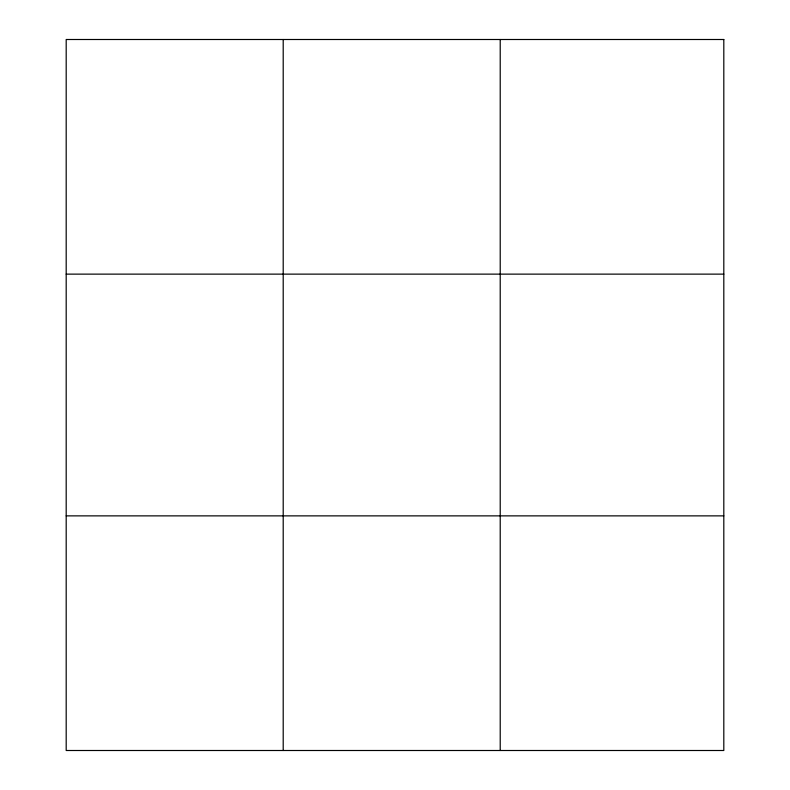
<?xml version="1.0" encoding="UTF-8"?>
<svg xmlns="http://www.w3.org/2000/svg" width="790" height="790" viewBox="0 0 790 790"><rect width="100%" height="100%" fill="white"/><g stroke="black" fill="none" stroke-linecap="round" stroke-linejoin="round"><path stroke-width="1.19" d="M283.205 39.5L283.205 750.5M500.218 39.5L500.218 750.5M66.192 274.13L723.808 274.13M66.192 515.87L723.808 515.87M723.808 39.5L723.808 750.5L66.192 750.5L66.192 39.5L723.808 39.5"/></g></svg>
